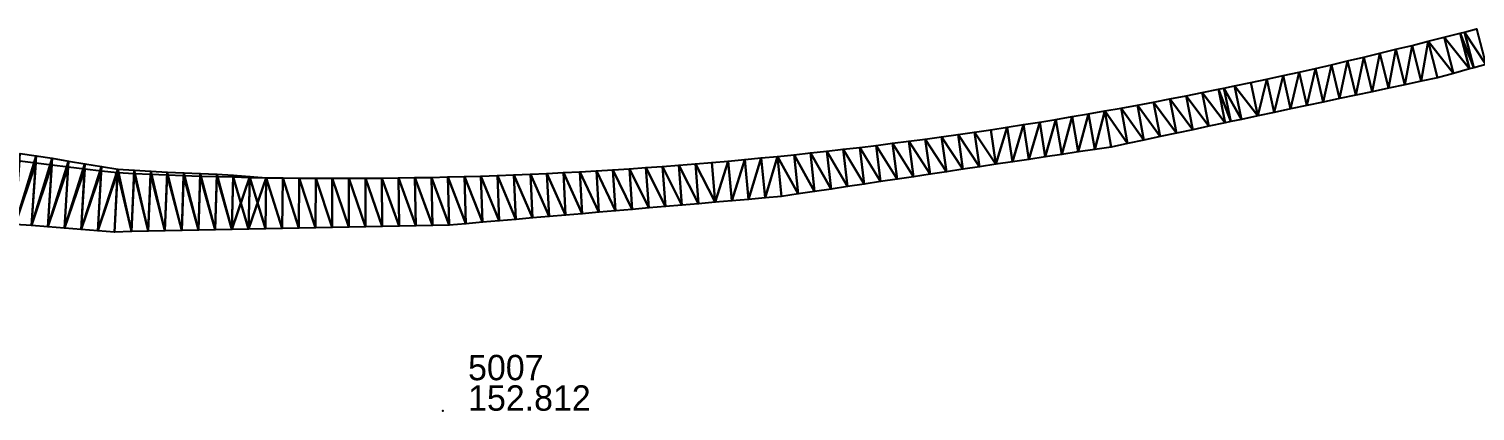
# Model space of a CAD drawing. Header units: metres. Extents: x 1882598 to 1885460, y 3171405 to 3171756.
# Drawn here: x 1884475.1 to 1884560.6, y 3171523.1 to 3171545.7 of the extents above; entities that cross this region are included whole.
import ezdxf

# ---------------------------------------------------------------- set-up
doc = ezdxf.new("R2010")
doc.units = ezdxf.units.M
doc.header["$MEASUREMENT"] = 0
doc.layers.add('pntelev', color=2, linetype='Continuous')
doc.layers.add('pntno', color=3, linetype='Continuous')
doc.layers.add('Triangles surfaces projet', color=7, linetype='Continuous', true_color=0x848484)

msp = doc.modelspace()

# ---------------------------------------------------------------- linework, layer by layer
msp.add_point((1884499.535, 3171523.136, 152.812))
at = {"layer": 'Triangles surfaces projet'}
for points in [[(1884557.791, 3171544.961, 150.17), (1884557.369, 3171542.601, 150.288), (1884556.84, 3171544.723, 150.198), (1884557.791, 3171544.961, 150.17)], [(1884557.791, 3171544.961, 150.52), (1884557.369, 3171542.601, 150.638), (1884556.84, 3171544.723, 150.548), (1884557.791, 3171544.961, 150.52)], [(1884557.369, 3171542.601, 150.288), (1884557.791, 3171544.961, 150.17), (1884558.335, 3171542.806, 150.261), (1884557.369, 3171542.601, 150.288)], [(1884558.335, 3171542.806, 150.611), (1884557.369, 3171542.601, 150.638), (1884557.791, 3171544.961, 150.52), (1884558.335, 3171542.806, 150.611)], [(1884559.288, 3171543.066, 150.232), (1884557.791, 3171544.961, 150.17), (1884558.742, 3171545.202, 150.142), (1884559.288, 3171543.066, 150.232)], [(1884558.742, 3171545.202, 150.492), (1884559.288, 3171543.066, 150.582), (1884557.791, 3171544.961, 150.52), (1884558.742, 3171545.202, 150.492)], [(1884558.335, 3171542.806, 150.261), (1884557.791, 3171544.961, 150.17), (1884559.288, 3171543.066, 150.232), (1884558.335, 3171542.806, 150.261)], [(1884559.288, 3171543.066, 150.582), (1884558.335, 3171542.806, 150.611), (1884557.791, 3171544.961, 150.52), (1884559.288, 3171543.066, 150.582)], [(1884560.24, 3171543.33, 150.203), (1884558.742, 3171545.202, 150.142), (1884559.692, 3171545.446, 150.114), (1884560.24, 3171543.33, 150.203)], [(1884559.692, 3171545.446, 150.464), (1884560.24, 3171543.33, 150.553), (1884558.742, 3171545.202, 150.492), (1884559.692, 3171545.446, 150.464)], [(1884559.288, 3171543.066, 150.232), (1884558.742, 3171545.202, 150.142), (1884560.24, 3171543.33, 150.203), (1884559.288, 3171543.066, 150.232)], [(1884560.24, 3171543.33, 150.553), (1884559.288, 3171543.066, 150.582), (1884558.742, 3171545.202, 150.492), (1884560.24, 3171543.33, 150.553)], [(1884559.939, 3171545.51, 150.107), (1884560.488, 3171543.399, 150.195), (1884559.692, 3171545.446, 150.114), (1884559.939, 3171545.51, 150.107)], [(1884559.939, 3171545.51, 150.457), (1884560.488, 3171543.399, 150.545), (1884559.692, 3171545.446, 150.464), (1884559.939, 3171545.51, 150.457)], [(1884560.488, 3171543.399, 150.195), (1884560.24, 3171543.33, 150.203), (1884559.692, 3171545.446, 150.114), (1884560.488, 3171543.399, 150.195)], [(1884560.488, 3171543.399, 150.545), (1884560.24, 3171543.33, 150.553), (1884559.692, 3171545.446, 150.464), (1884560.488, 3171543.399, 150.545)], [(1884561.192, 3171543.594, 150.173), (1884559.939, 3171545.51, 150.107), (1884560.641, 3171545.693, 150.086), (1884561.192, 3171543.594, 150.173)], [(1884560.641, 3171545.693, 150.436), (1884561.192, 3171543.594, 150.523), (1884559.939, 3171545.51, 150.457), (1884560.641, 3171545.693, 150.436)], [(1884561.192, 3171543.594, 150.173), (1884560.488, 3171543.399, 150.195), (1884559.939, 3171545.51, 150.107), (1884561.192, 3171543.594, 150.173)], [(1884561.192, 3171543.594, 150.523), (1884560.488, 3171543.399, 150.545), (1884559.939, 3171545.51, 150.457), (1884561.192, 3171543.594, 150.523)], [(1884554.937, 3171544.257, 150.255), (1884554.472, 3171541.986, 150.371), (1884553.985, 3171544.029, 150.283), (1884554.937, 3171544.257, 150.255)], [(1884554.937, 3171544.257, 150.605), (1884554.472, 3171541.986, 150.721), (1884553.985, 3171544.029, 150.633), (1884554.937, 3171544.257, 150.605)], [(1884555.437, 3171542.191, 150.343), (1884554.472, 3171541.986, 150.371), (1884554.937, 3171544.257, 150.255), (1884555.437, 3171542.191, 150.343)], [(1884555.437, 3171542.191, 150.693), (1884554.472, 3171541.986, 150.721), (1884554.937, 3171544.257, 150.605), (1884555.437, 3171542.191, 150.693)], [(1884555.437, 3171542.191, 150.343), (1884554.937, 3171544.257, 150.255), (1884555.889, 3171544.489, 150.227), (1884555.437, 3171542.191, 150.343)], [(1884555.889, 3171544.489, 150.577), (1884555.437, 3171542.191, 150.693), (1884554.937, 3171544.257, 150.605), (1884555.889, 3171544.489, 150.577)], [(1884556.403, 3171542.396, 150.316), (1884555.437, 3171542.191, 150.343), (1884555.889, 3171544.489, 150.227), (1884556.403, 3171542.396, 150.316)], [(1884556.403, 3171542.396, 150.666), (1884555.437, 3171542.191, 150.693), (1884555.889, 3171544.489, 150.577), (1884556.403, 3171542.396, 150.666)], [(1884555.889, 3171544.489, 150.227), (1884556.84, 3171544.723, 150.198), (1884556.403, 3171542.396, 150.316), (1884555.889, 3171544.489, 150.227)], [(1884556.84, 3171544.723, 150.548), (1884556.403, 3171542.396, 150.666), (1884555.889, 3171544.489, 150.577), (1884556.84, 3171544.723, 150.548)], [(1884556.403, 3171542.396, 150.316), (1884556.84, 3171544.723, 150.198), (1884557.369, 3171542.601, 150.288), (1884556.403, 3171542.396, 150.316)], [(1884557.369, 3171542.601, 150.638), (1884556.403, 3171542.396, 150.666), (1884556.84, 3171544.723, 150.548), (1884557.369, 3171542.601, 150.638)], [(1884550.171, 3171543.148, 150.395), (1884551.125, 3171543.363, 150.367), (1884550.614, 3171541.168, 150.482), (1884550.171, 3171543.148, 150.395)], [(1884551.125, 3171543.363, 150.717), (1884550.614, 3171541.168, 150.832), (1884550.171, 3171543.148, 150.745), (1884551.125, 3171543.363, 150.717)], [(1884550.614, 3171541.168, 150.482), (1884551.125, 3171543.363, 150.367), (1884551.578, 3171541.372, 150.454), (1884550.614, 3171541.168, 150.482)], [(1884550.614, 3171541.168, 150.832), (1884551.125, 3171543.363, 150.717), (1884551.578, 3171541.372, 150.804), (1884550.614, 3171541.168, 150.832)], [(1884551.578, 3171541.372, 150.454), (1884551.125, 3171543.363, 150.367), (1884552.079, 3171543.582, 150.339), (1884551.578, 3171541.372, 150.454)], [(1884552.079, 3171543.582, 150.689), (1884551.578, 3171541.372, 150.804), (1884551.125, 3171543.363, 150.717), (1884552.079, 3171543.582, 150.689)], [(1884551.578, 3171541.372, 150.454), (1884552.079, 3171543.582, 150.339), (1884552.542, 3171541.577, 150.426), (1884551.578, 3171541.372, 150.454)], [(1884551.578, 3171541.372, 150.804), (1884552.079, 3171543.582, 150.689), (1884552.542, 3171541.577, 150.776), (1884551.578, 3171541.372, 150.804)], [(1884552.079, 3171543.582, 150.339), (1884553.032, 3171543.803, 150.311), (1884552.542, 3171541.577, 150.426), (1884552.079, 3171543.582, 150.339)], [(1884553.032, 3171543.803, 150.661), (1884552.542, 3171541.577, 150.776), (1884552.079, 3171543.582, 150.689), (1884553.032, 3171543.803, 150.661)], [(1884552.542, 3171541.577, 150.426), (1884553.032, 3171543.803, 150.311), (1884553.507, 3171541.782, 150.398), (1884552.542, 3171541.577, 150.426)], [(1884553.507, 3171541.782, 150.748), (1884552.542, 3171541.577, 150.776), (1884553.032, 3171543.803, 150.661), (1884553.507, 3171541.782, 150.748)], [(1884553.032, 3171543.803, 150.311), (1884553.985, 3171544.029, 150.283), (1884553.507, 3171541.782, 150.398), (1884553.032, 3171543.803, 150.311)], [(1884553.985, 3171544.029, 150.633), (1884553.507, 3171541.782, 150.748), (1884553.032, 3171543.803, 150.661), (1884553.985, 3171544.029, 150.633)], [(1884554.472, 3171541.986, 150.371), (1884553.507, 3171541.782, 150.398), (1884553.985, 3171544.029, 150.283), (1884554.472, 3171541.986, 150.371)], [(1884554.472, 3171541.986, 150.721), (1884553.507, 3171541.782, 150.748), (1884553.985, 3171544.029, 150.633), (1884554.472, 3171541.986, 150.721)], [(1884547.724, 3171540.554, 150.567), (1884546.349, 3171542.323, 150.508), (1884547.305, 3171542.524, 150.48), (1884547.724, 3171540.554, 150.567)], [(1884547.305, 3171542.524, 150.83), (1884547.724, 3171540.554, 150.917), (1884546.349, 3171542.323, 150.858), (1884547.305, 3171542.524, 150.83)], [(1884547.724, 3171540.554, 150.567), (1884547.305, 3171542.524, 150.48), (1884548.261, 3171542.729, 150.452), (1884547.724, 3171540.554, 150.567)], [(1884548.261, 3171542.729, 150.802), (1884547.724, 3171540.554, 150.917), (1884547.305, 3171542.524, 150.83), (1884548.261, 3171542.729, 150.802)], [(1884547.724, 3171540.554, 150.567), (1884548.261, 3171542.729, 150.452), (1884548.687, 3171540.759, 150.538), (1884547.724, 3171540.554, 150.567)], [(1884547.724, 3171540.554, 150.917), (1884548.261, 3171542.729, 150.802), (1884548.687, 3171540.759, 150.888), (1884547.724, 3171540.554, 150.917)], [(1884548.261, 3171542.729, 150.452), (1884549.216, 3171542.937, 150.424), (1884548.687, 3171540.759, 150.538), (1884548.261, 3171542.729, 150.452)], [(1884549.216, 3171542.937, 150.774), (1884548.687, 3171540.759, 150.888), (1884548.261, 3171542.729, 150.802), (1884549.216, 3171542.937, 150.774)], [(1884548.687, 3171540.759, 150.538), (1884549.216, 3171542.937, 150.424), (1884549.651, 3171540.963, 150.51), (1884548.687, 3171540.759, 150.538)], [(1884548.687, 3171540.759, 150.888), (1884549.216, 3171542.937, 150.774), (1884549.651, 3171540.963, 150.86), (1884548.687, 3171540.759, 150.888)], [(1884549.651, 3171540.963, 150.51), (1884549.216, 3171542.937, 150.424), (1884550.171, 3171543.148, 150.395), (1884549.651, 3171540.963, 150.51)], [(1884550.171, 3171543.148, 150.745), (1884549.651, 3171540.963, 150.86), (1884549.216, 3171542.937, 150.774), (1884550.171, 3171543.148, 150.745)], [(1884550.171, 3171543.148, 150.395), (1884550.614, 3171541.168, 150.482), (1884549.651, 3171540.963, 150.51), (1884550.171, 3171543.148, 150.395)], [(1884549.651, 3171540.963, 150.86), (1884550.171, 3171543.148, 150.745), (1884550.614, 3171541.168, 150.832), (1884549.651, 3171540.963, 150.86)], [(1884542.519, 3171541.556, 150.618), (1884542.909, 3171539.533, 150.71), (1884541.559, 3171541.373, 150.645), (1884542.519, 3171541.556, 150.618)], [(1884542.519, 3171541.556, 150.968), (1884542.909, 3171539.533, 151.06), (1884541.559, 3171541.373, 150.995), (1884542.519, 3171541.556, 150.968)], [(1884543.872, 3171539.737, 150.681), (1884542.519, 3171541.556, 150.618), (1884543.477, 3171541.742, 150.591), (1884543.872, 3171539.737, 150.681)], [(1884543.477, 3171541.742, 150.941), (1884543.872, 3171539.737, 151.031), (1884542.519, 3171541.556, 150.968), (1884543.477, 3171541.742, 150.941)], [(1884543.872, 3171539.737, 150.681), (1884542.909, 3171539.533, 150.71), (1884542.519, 3171541.556, 150.618), (1884543.872, 3171539.737, 150.681)], [(1884543.872, 3171539.737, 151.031), (1884542.909, 3171539.533, 151.06), (1884542.519, 3171541.556, 150.968), (1884543.872, 3171539.737, 151.031)], [(1884544.835, 3171539.941, 150.653), (1884543.477, 3171541.742, 150.591), (1884544.435, 3171541.932, 150.564), (1884544.835, 3171539.941, 150.653)], [(1884544.435, 3171541.932, 150.914), (1884544.835, 3171539.941, 151.003), (1884543.477, 3171541.742, 150.941), (1884544.435, 3171541.932, 150.914)], [(1884543.477, 3171541.742, 150.591), (1884544.835, 3171539.941, 150.653), (1884543.872, 3171539.737, 150.681), (1884543.477, 3171541.742, 150.591)], [(1884543.872, 3171539.737, 151.031), (1884543.477, 3171541.742, 150.941), (1884544.835, 3171539.941, 151.003), (1884543.872, 3171539.737, 151.031)], [(1884545.393, 3171542.126, 150.536), (1884545.798, 3171540.146, 150.624), (1884544.435, 3171541.932, 150.564), (1884545.393, 3171542.126, 150.536)], [(1884545.393, 3171542.126, 150.886), (1884545.798, 3171540.146, 150.974), (1884544.435, 3171541.932, 150.914), (1884545.393, 3171542.126, 150.886)], [(1884545.798, 3171540.146, 150.624), (1884544.835, 3171539.941, 150.653), (1884544.435, 3171541.932, 150.564), (1884545.798, 3171540.146, 150.624)], [(1884544.835, 3171539.941, 151.003), (1884544.435, 3171541.932, 150.914), (1884545.798, 3171540.146, 150.974), (1884544.835, 3171539.941, 151.003)], [(1884546.129, 3171540.216, 150.614), (1884545.393, 3171542.126, 150.536), (1884545.722, 3171542.193, 150.527), (1884546.129, 3171540.216, 150.614)], [(1884545.722, 3171542.193, 150.877), (1884546.129, 3171540.216, 150.964), (1884545.393, 3171542.126, 150.886), (1884545.722, 3171542.193, 150.877)], [(1884546.129, 3171540.216, 150.614), (1884545.798, 3171540.146, 150.624), (1884545.393, 3171542.126, 150.536), (1884546.129, 3171540.216, 150.614)], [(1884545.798, 3171540.146, 150.974), (1884545.393, 3171542.126, 150.886), (1884546.129, 3171540.216, 150.964), (1884545.798, 3171540.146, 150.974)], [(1884546.349, 3171542.323, 150.508), (1884546.761, 3171540.35, 150.596), (1884545.722, 3171542.193, 150.527), (1884546.349, 3171542.323, 150.508)], [(1884546.349, 3171542.323, 150.858), (1884546.761, 3171540.35, 150.946), (1884545.722, 3171542.193, 150.877), (1884546.349, 3171542.323, 150.858)], [(1884545.722, 3171542.193, 150.527), (1884546.761, 3171540.35, 150.596), (1884546.129, 3171540.216, 150.614), (1884545.722, 3171542.193, 150.527)], [(1884546.129, 3171540.216, 150.964), (1884545.722, 3171542.193, 150.877), (1884546.761, 3171540.35, 150.946), (1884546.129, 3171540.216, 150.964)], [(1884547.724, 3171540.554, 150.567), (1884546.761, 3171540.35, 150.596), (1884546.349, 3171542.323, 150.508), (1884547.724, 3171540.554, 150.567)], [(1884546.761, 3171540.35, 150.946), (1884546.349, 3171542.323, 150.858), (1884547.724, 3171540.554, 150.917), (1884546.761, 3171540.35, 150.946)], [(1884537.107, 3171538.423, 150.87), (1884536.753, 3171540.512, 150.775), (1884537.715, 3171540.677, 150.749), (1884537.107, 3171538.423, 150.87)], [(1884537.715, 3171540.677, 151.099), (1884537.107, 3171538.423, 151.22), (1884536.753, 3171540.512, 151.125), (1884537.715, 3171540.677, 151.099)], [(1884537.107, 3171538.423, 150.87), (1884537.715, 3171540.677, 150.749), (1884538.081, 3171538.569, 150.845), (1884537.107, 3171538.423, 150.87)], [(1884538.081, 3171538.569, 151.195), (1884537.107, 3171538.423, 151.22), (1884537.715, 3171540.677, 151.099), (1884538.081, 3171538.569, 151.195)], [(1884537.715, 3171540.677, 150.749), (1884538.677, 3171540.846, 150.723), (1884538.081, 3171538.569, 150.845), (1884537.715, 3171540.677, 150.749)], [(1884538.677, 3171540.846, 151.073), (1884538.081, 3171538.569, 151.195), (1884537.715, 3171540.677, 151.099), (1884538.677, 3171540.846, 151.073)], [(1884539.055, 3171538.715, 150.82), (1884538.081, 3171538.569, 150.845), (1884538.677, 3171540.846, 150.723), (1884539.055, 3171538.715, 150.82)], [(1884539.055, 3171538.715, 151.17), (1884538.081, 3171538.569, 151.195), (1884538.677, 3171540.846, 151.073), (1884539.055, 3171538.715, 151.17)], [(1884539.639, 3171541.018, 150.697), (1884540.019, 3171538.92, 150.793), (1884538.677, 3171540.846, 150.723), (1884539.639, 3171541.018, 150.697)], [(1884539.639, 3171541.018, 151.047), (1884540.019, 3171538.92, 151.143), (1884538.677, 3171540.846, 151.073), (1884539.639, 3171541.018, 151.047)], [(1884538.677, 3171540.846, 150.723), (1884540.019, 3171538.92, 150.793), (1884539.055, 3171538.715, 150.82), (1884538.677, 3171540.846, 150.723)], [(1884540.019, 3171538.92, 151.143), (1884539.055, 3171538.715, 151.17), (1884538.677, 3171540.846, 151.073), (1884540.019, 3171538.92, 151.143)], [(1884539.639, 3171541.018, 150.697), (1884540.599, 3171541.194, 150.671), (1884540.983, 3171539.124, 150.765), (1884539.639, 3171541.018, 150.697)], [(1884540.599, 3171541.194, 151.021), (1884540.983, 3171539.124, 151.115), (1884539.639, 3171541.018, 151.047), (1884540.599, 3171541.194, 151.021)], [(1884540.019, 3171538.92, 150.793), (1884539.639, 3171541.018, 150.697), (1884540.983, 3171539.124, 150.765), (1884540.019, 3171538.92, 150.793)], [(1884540.983, 3171539.124, 151.115), (1884540.019, 3171538.92, 151.143), (1884539.639, 3171541.018, 151.047), (1884540.983, 3171539.124, 151.115)], [(1884541.946, 3171539.328, 150.737), (1884540.599, 3171541.194, 150.671), (1884541.559, 3171541.373, 150.645), (1884541.946, 3171539.328, 150.737)], [(1884541.559, 3171541.373, 150.995), (1884541.946, 3171539.328, 151.087), (1884540.599, 3171541.194, 151.021), (1884541.559, 3171541.373, 150.995)], [(1884540.983, 3171539.124, 150.765), (1884540.599, 3171541.194, 150.671), (1884541.946, 3171539.328, 150.737), (1884540.983, 3171539.124, 150.765)], [(1884541.946, 3171539.328, 151.087), (1884540.983, 3171539.124, 151.115), (1884540.599, 3171541.194, 151.021), (1884541.946, 3171539.328, 151.087)], [(1884542.909, 3171539.533, 150.71), (1884541.946, 3171539.328, 150.737), (1884541.559, 3171541.373, 150.645), (1884542.909, 3171539.533, 150.71)], [(1884542.909, 3171539.533, 151.06), (1884541.946, 3171539.328, 151.087), (1884541.559, 3171541.373, 150.995), (1884542.909, 3171539.533, 151.06)], [(1884532.239, 3171537.694, 150.991), (1884531.931, 3171539.741, 150.898), (1884532.897, 3171539.888, 150.874), (1884532.239, 3171537.694, 150.991)], [(1884532.897, 3171539.888, 151.224), (1884532.239, 3171537.694, 151.341), (1884531.931, 3171539.741, 151.248), (1884532.897, 3171539.888, 151.224)], [(1884532.897, 3171539.888, 150.874), (1884533.212, 3171537.839, 150.967), (1884532.239, 3171537.694, 150.991), (1884532.897, 3171539.888, 150.874)], [(1884532.239, 3171537.694, 151.341), (1884532.897, 3171539.888, 151.224), (1884533.212, 3171537.839, 151.317), (1884532.239, 3171537.694, 151.341)], [(1884533.861, 3171540.039, 150.85), (1884533.212, 3171537.839, 150.967), (1884532.897, 3171539.888, 150.874), (1884533.861, 3171540.039, 150.85)], [(1884533.861, 3171540.039, 151.2), (1884533.212, 3171537.839, 151.317), (1884532.897, 3171539.888, 151.224), (1884533.861, 3171540.039, 151.2)], [(1884533.861, 3171540.039, 150.85), (1884534.186, 3171537.985, 150.943), (1884533.212, 3171537.839, 150.967), (1884533.861, 3171540.039, 150.85)], [(1884533.212, 3171537.839, 151.317), (1884533.861, 3171540.039, 151.2), (1884534.186, 3171537.985, 151.293), (1884533.212, 3171537.839, 151.317)], [(1884534.186, 3171537.985, 150.943), (1884533.861, 3171540.039, 150.85), (1884534.826, 3171540.193, 150.825), (1884534.186, 3171537.985, 150.943)], [(1884534.826, 3171540.193, 151.175), (1884534.186, 3171537.985, 151.293), (1884533.861, 3171540.039, 151.2), (1884534.826, 3171540.193, 151.175)], [(1884534.826, 3171540.193, 150.825), (1884535.159, 3171538.131, 150.919), (1884534.186, 3171537.985, 150.943), (1884534.826, 3171540.193, 150.825)], [(1884534.186, 3171537.985, 151.293), (1884534.826, 3171540.193, 151.175), (1884535.159, 3171538.131, 151.269), (1884534.186, 3171537.985, 151.293)], [(1884534.826, 3171540.193, 150.825), (1884535.79, 3171540.351, 150.8), (1884535.159, 3171538.131, 150.919), (1884534.826, 3171540.193, 150.825)], [(1884535.79, 3171540.351, 151.15), (1884535.159, 3171538.131, 151.269), (1884534.826, 3171540.193, 151.175), (1884535.79, 3171540.351, 151.15)], [(1884536.133, 3171538.277, 150.895), (1884535.159, 3171538.131, 150.919), (1884535.79, 3171540.351, 150.8), (1884536.133, 3171538.277, 150.895)], [(1884536.133, 3171538.277, 151.245), (1884535.159, 3171538.131, 151.269), (1884535.79, 3171540.351, 151.15), (1884536.133, 3171538.277, 151.245)], [(1884536.753, 3171540.512, 150.775), (1884536.133, 3171538.277, 150.895), (1884535.79, 3171540.351, 150.8), (1884536.753, 3171540.512, 150.775)], [(1884536.753, 3171540.512, 151.125), (1884536.133, 3171538.277, 151.245), (1884535.79, 3171540.351, 151.15), (1884536.753, 3171540.512, 151.125)], [(1884536.753, 3171540.512, 150.775), (1884537.107, 3171538.423, 150.87), (1884536.133, 3171538.277, 150.895), (1884536.753, 3171540.512, 150.775)], [(1884537.107, 3171538.423, 151.22), (1884536.133, 3171538.277, 151.245), (1884536.753, 3171540.512, 151.125), (1884537.107, 3171538.423, 151.22)], [(1884527.37, 3171536.964, 151.107), (1884526.127, 3171538.936, 151.033), (1884527.096, 3171539.061, 151.011), (1884527.37, 3171536.964, 151.107)], [(1884527.096, 3171539.061, 151.361), (1884527.37, 3171536.964, 151.457), (1884526.127, 3171538.936, 151.383), (1884527.096, 3171539.061, 151.361)], [(1884528.344, 3171537.11, 151.084), (1884527.096, 3171539.061, 151.011), (1884528.064, 3171539.19, 150.99), (1884528.344, 3171537.11, 151.084)], [(1884528.064, 3171539.19, 151.34), (1884528.344, 3171537.11, 151.434), (1884527.096, 3171539.061, 151.361), (1884528.064, 3171539.19, 151.34)], [(1884527.37, 3171536.964, 151.107), (1884527.096, 3171539.061, 151.011), (1884528.344, 3171537.11, 151.084), (1884527.37, 3171536.964, 151.107)], [(1884527.37, 3171536.964, 151.457), (1884527.096, 3171539.061, 151.361), (1884528.344, 3171537.11, 151.434), (1884527.37, 3171536.964, 151.457)], [(1884529.031, 3171539.322, 150.967), (1884529.318, 3171537.256, 151.061), (1884528.064, 3171539.19, 150.99), (1884529.031, 3171539.322, 150.967)], [(1884529.031, 3171539.322, 151.317), (1884529.318, 3171537.256, 151.411), (1884528.064, 3171539.19, 151.34), (1884529.031, 3171539.322, 151.317)], [(1884528.344, 3171537.11, 151.084), (1884528.064, 3171539.19, 150.99), (1884529.318, 3171537.256, 151.061), (1884528.344, 3171537.11, 151.084)], [(1884528.344, 3171537.11, 151.434), (1884528.064, 3171539.19, 151.34), (1884529.318, 3171537.256, 151.411), (1884528.344, 3171537.11, 151.434)], [(1884530.292, 3171537.402, 151.038), (1884529.031, 3171539.322, 150.967), (1884529.998, 3171539.458, 150.945), (1884530.292, 3171537.402, 151.038)], [(1884529.998, 3171539.458, 151.295), (1884530.292, 3171537.402, 151.388), (1884529.031, 3171539.322, 151.317), (1884529.998, 3171539.458, 151.295)], [(1884529.031, 3171539.322, 150.967), (1884530.292, 3171537.402, 151.038), (1884529.318, 3171537.256, 151.061), (1884529.031, 3171539.322, 150.967)], [(1884529.318, 3171537.256, 151.411), (1884529.031, 3171539.322, 151.317), (1884530.292, 3171537.402, 151.388), (1884529.318, 3171537.256, 151.411)], [(1884531.265, 3171537.548, 151.015), (1884529.998, 3171539.458, 150.945), (1884530.965, 3171539.598, 150.922), (1884531.265, 3171537.548, 151.015)], [(1884530.965, 3171539.598, 151.272), (1884531.265, 3171537.548, 151.365), (1884529.998, 3171539.458, 151.295), (1884530.965, 3171539.598, 151.272)], [(1884529.998, 3171539.458, 150.945), (1884531.265, 3171537.548, 151.015), (1884530.292, 3171537.402, 151.038), (1884529.998, 3171539.458, 150.945)], [(1884530.292, 3171537.402, 151.388), (1884529.998, 3171539.458, 151.295), (1884531.265, 3171537.548, 151.365), (1884530.292, 3171537.402, 151.388)], [(1884531.931, 3171539.741, 150.898), (1884532.239, 3171537.694, 150.991), (1884530.965, 3171539.598, 150.922), (1884531.931, 3171539.741, 150.898)], [(1884531.931, 3171539.741, 151.248), (1884532.239, 3171537.694, 151.341), (1884530.965, 3171539.598, 151.272), (1884531.931, 3171539.741, 151.248)], [(1884532.239, 3171537.694, 150.991), (1884531.265, 3171537.548, 151.015), (1884530.965, 3171539.598, 150.922), (1884532.239, 3171537.694, 150.991)], [(1884531.265, 3171537.548, 151.365), (1884530.965, 3171539.598, 151.272), (1884532.239, 3171537.694, 151.341), (1884531.265, 3171537.548, 151.365)], [(1884475.51, 3171538.202, 151.573), (1884474.264, 3171534.148, 151.755), (1884474.565, 3171538.332, 151.571), (1884475.51, 3171538.202, 151.573)], [(1884475.227, 3171534.072, 151.755), (1884474.264, 3171534.148, 151.755), (1884475.51, 3171538.202, 151.573), (1884475.227, 3171534.072, 151.755)], [(1884475.227, 3171534.072, 151.755), (1884475.51, 3171538.202, 151.573), (1884476.454, 3171538.049, 151.575), (1884475.227, 3171534.072, 151.755)], [(1884518.591, 3171535.708, 151.297), (1884518.363, 3171538.068, 151.19), (1884519.335, 3171538.163, 151.172), (1884518.591, 3171535.708, 151.297)], [(1884519.335, 3171538.163, 151.522), (1884518.591, 3171535.708, 151.647), (1884518.363, 3171538.068, 151.54), (1884519.335, 3171538.163, 151.522)], [(1884519.572, 3171535.796, 151.279), (1884518.591, 3171535.708, 151.297), (1884519.335, 3171538.163, 151.172), (1884519.572, 3171535.796, 151.279)], [(1884519.572, 3171535.796, 151.629), (1884518.591, 3171535.708, 151.647), (1884519.335, 3171538.163, 151.522), (1884519.572, 3171535.796, 151.629)], [(1884520.548, 3171535.942, 151.258), (1884519.335, 3171538.163, 151.172), (1884520.306, 3171538.263, 151.153), (1884520.548, 3171535.942, 151.258)], [(1884520.306, 3171538.263, 151.503), (1884520.548, 3171535.942, 151.608), (1884519.335, 3171538.163, 151.522), (1884520.306, 3171538.263, 151.503)], [(1884520.548, 3171535.942, 151.258), (1884519.572, 3171535.796, 151.279), (1884519.335, 3171538.163, 151.172), (1884520.548, 3171535.942, 151.258)], [(1884520.548, 3171535.942, 151.608), (1884519.572, 3171535.796, 151.629), (1884519.335, 3171538.163, 151.522), (1884520.548, 3171535.942, 151.608)], [(1884520.306, 3171538.263, 151.153), (1884521.277, 3171538.366, 151.134), (1884521.524, 3171536.088, 151.237), (1884520.306, 3171538.263, 151.153)], [(1884521.277, 3171538.366, 151.484), (1884521.524, 3171536.088, 151.587), (1884520.306, 3171538.263, 151.503), (1884521.277, 3171538.366, 151.484)], [(1884520.306, 3171538.263, 151.153), (1884521.524, 3171536.088, 151.237), (1884520.548, 3171535.942, 151.258), (1884520.306, 3171538.263, 151.153)], [(1884521.524, 3171536.088, 151.587), (1884520.548, 3171535.942, 151.608), (1884520.306, 3171538.263, 151.503), (1884521.524, 3171536.088, 151.587)], [(1884522.499, 3171536.234, 151.216), (1884521.277, 3171538.366, 151.134), (1884522.248, 3171538.473, 151.115), (1884522.499, 3171536.234, 151.216)], [(1884522.248, 3171538.473, 151.465), (1884522.499, 3171536.234, 151.566), (1884521.277, 3171538.366, 151.484), (1884522.248, 3171538.473, 151.465)], [(1884522.499, 3171536.234, 151.216), (1884521.524, 3171536.088, 151.237), (1884521.277, 3171538.366, 151.134), (1884522.499, 3171536.234, 151.216)], [(1884522.499, 3171536.234, 151.566), (1884521.524, 3171536.088, 151.587), (1884521.277, 3171538.366, 151.484), (1884522.499, 3171536.234, 151.566)], [(1884523.473, 3171536.38, 151.195), (1884522.248, 3171538.473, 151.115), (1884523.219, 3171538.583, 151.095), (1884523.473, 3171536.38, 151.195)], [(1884523.219, 3171538.583, 151.445), (1884523.473, 3171536.38, 151.545), (1884522.248, 3171538.473, 151.465), (1884523.219, 3171538.583, 151.445)], [(1884522.248, 3171538.473, 151.115), (1884523.473, 3171536.38, 151.195), (1884522.499, 3171536.234, 151.216), (1884522.248, 3171538.473, 151.115)], [(1884523.473, 3171536.38, 151.545), (1884522.499, 3171536.234, 151.566), (1884522.248, 3171538.473, 151.465), (1884523.473, 3171536.38, 151.545)], [(1884524.188, 3171538.697, 151.075), (1884524.448, 3171536.526, 151.173), (1884523.219, 3171538.583, 151.095), (1884524.188, 3171538.697, 151.075)], [(1884524.188, 3171538.697, 151.425), (1884524.448, 3171536.526, 151.523), (1884523.219, 3171538.583, 151.445), (1884524.188, 3171538.697, 151.425)], [(1884523.219, 3171538.583, 151.095), (1884524.448, 3171536.526, 151.173), (1884523.473, 3171536.38, 151.195), (1884523.219, 3171538.583, 151.095)], [(1884523.473, 3171536.38, 151.545), (1884523.219, 3171538.583, 151.445), (1884524.448, 3171536.526, 151.523), (1884523.473, 3171536.38, 151.545)], [(1884525.422, 3171536.672, 151.151), (1884524.188, 3171538.697, 151.075), (1884525.158, 3171538.815, 151.054), (1884525.422, 3171536.672, 151.151)], [(1884525.158, 3171538.815, 151.404), (1884525.422, 3171536.672, 151.501), (1884524.188, 3171538.697, 151.425), (1884525.158, 3171538.815, 151.404)], [(1884524.448, 3171536.526, 151.173), (1884524.188, 3171538.697, 151.075), (1884525.422, 3171536.672, 151.151), (1884524.448, 3171536.526, 151.173)], [(1884524.448, 3171536.526, 151.523), (1884524.188, 3171538.697, 151.425), (1884525.422, 3171536.672, 151.501), (1884524.448, 3171536.526, 151.523)], [(1884526.396, 3171536.818, 151.129), (1884525.158, 3171538.815, 151.054), (1884526.127, 3171538.936, 151.033), (1884526.396, 3171536.818, 151.129)], [(1884526.127, 3171538.936, 151.383), (1884526.396, 3171536.818, 151.479), (1884525.158, 3171538.815, 151.404), (1884526.127, 3171538.936, 151.383)], [(1884525.158, 3171538.815, 151.054), (1884526.396, 3171536.818, 151.129), (1884525.422, 3171536.672, 151.151), (1884525.158, 3171538.815, 151.054)], [(1884525.422, 3171536.672, 151.501), (1884525.158, 3171538.815, 151.404), (1884526.396, 3171536.818, 151.479), (1884525.422, 3171536.672, 151.501)], [(1884526.127, 3171538.936, 151.033), (1884527.37, 3171536.964, 151.107), (1884526.396, 3171536.818, 151.129), (1884526.127, 3171538.936, 151.033)], [(1884526.396, 3171536.818, 151.479), (1884526.127, 3171538.936, 151.383), (1884527.37, 3171536.964, 151.457), (1884526.396, 3171536.818, 151.479)], [(1884475.48, 3171537.773, 151.942), (1884474.264, 3171534.148, 152.105), (1884474.533, 3171537.895, 151.941), (1884475.48, 3171537.773, 151.942)], [(1884475.227, 3171534.072, 152.105), (1884474.264, 3171534.148, 152.105), (1884475.48, 3171537.773, 151.942), (1884475.227, 3171534.072, 152.105)], [(1884476.454, 3171538.049, 151.575), (1884476.19, 3171533.996, 151.754), (1884475.227, 3171534.072, 151.755), (1884476.454, 3171538.049, 151.575)], [(1884476.428, 3171537.655, 151.942), (1884475.227, 3171534.072, 152.105), (1884475.48, 3171537.773, 151.942), (1884476.428, 3171537.655, 151.942)], [(1884476.19, 3171533.996, 152.104), (1884475.227, 3171534.072, 152.105), (1884476.428, 3171537.655, 151.942), (1884476.19, 3171533.996, 152.104)], [(1884476.19, 3171533.996, 151.754), (1884476.454, 3171538.049, 151.575), (1884477.421, 3171537.882, 151.577), (1884476.19, 3171533.996, 151.754)], [(1884477.177, 3171533.917, 151.753), (1884476.19, 3171533.996, 151.754), (1884477.421, 3171537.882, 151.577), (1884477.177, 3171533.917, 151.753)], [(1884477.4, 3171537.537, 151.942), (1884476.19, 3171533.996, 152.104), (1884476.428, 3171537.655, 151.942), (1884477.4, 3171537.537, 151.942)], [(1884477.177, 3171533.917, 152.103), (1884476.19, 3171533.996, 152.104), (1884477.4, 3171537.537, 151.942), (1884477.177, 3171533.917, 152.103)], [(1884477.177, 3171533.917, 151.753), (1884477.421, 3171537.882, 151.577), (1884478.39, 3171537.72, 151.579), (1884477.177, 3171533.917, 151.753)], [(1884478.39, 3171537.72, 151.579), (1884478.164, 3171533.839, 151.752), (1884477.177, 3171533.917, 151.753), (1884478.39, 3171537.72, 151.579)], [(1884478.372, 3171537.422, 151.942), (1884477.177, 3171533.917, 152.103), (1884477.4, 3171537.537, 151.942), (1884478.372, 3171537.422, 151.942)], [(1884478.164, 3171533.839, 152.102), (1884477.177, 3171533.917, 152.103), (1884478.372, 3171537.422, 151.942), (1884478.164, 3171533.839, 152.102)], [(1884478.39, 3171537.72, 151.579), (1884479.359, 3171537.563, 151.58), (1884478.164, 3171533.839, 151.752), (1884478.39, 3171537.72, 151.579)], [(1884478.164, 3171533.839, 151.752), (1884479.359, 3171537.563, 151.58), (1884479.152, 3171533.761, 151.751), (1884478.164, 3171533.839, 151.752)], [(1884479.345, 3171537.311, 151.941), (1884478.164, 3171533.839, 152.102), (1884478.372, 3171537.422, 151.942), (1884479.345, 3171537.311, 151.941)], [(1884479.152, 3171533.761, 152.101), (1884478.164, 3171533.839, 152.102), (1884479.345, 3171537.311, 151.941), (1884479.152, 3171533.761, 152.101)], [(1884479.152, 3171533.761, 151.751), (1884479.359, 3171537.563, 151.58), (1884480.329, 3171537.409, 151.581), (1884479.152, 3171533.761, 151.751)], [(1884480.329, 3171537.409, 151.581), (1884480.14, 3171533.694, 151.749), (1884479.152, 3171533.761, 151.751), (1884480.329, 3171537.409, 151.581)], [(1884480.318, 3171537.203, 151.94), (1884479.152, 3171533.761, 152.101), (1884479.345, 3171537.311, 151.941), (1884480.318, 3171537.203, 151.94)], [(1884481.132, 3171533.715, 151.743), (1884480.14, 3171533.694, 151.749), (1884480.329, 3171537.409, 151.581), (1884481.132, 3171533.715, 151.743)], [(1884481.303, 3171537.345, 151.579), (1884481.132, 3171533.715, 151.743), (1884480.329, 3171537.409, 151.581), (1884481.303, 3171537.345, 151.579)], [(1884482.124, 3171533.735, 151.737), (1884481.132, 3171533.715, 151.743), (1884481.303, 3171537.345, 151.579), (1884482.124, 3171533.735, 151.737)], [(1884481.303, 3171537.345, 151.579), (1884482.278, 3171537.29, 151.577), (1884482.124, 3171533.735, 151.737), (1884481.303, 3171537.345, 151.579)], [(1884483.115, 3171533.755, 151.731), (1884482.124, 3171533.735, 151.737), (1884482.278, 3171537.29, 151.577), (1884483.115, 3171533.755, 151.731)], [(1884483.115, 3171533.755, 151.731), (1884482.278, 3171537.29, 151.577), (1884483.252, 3171537.235, 151.574), (1884483.115, 3171533.755, 151.731)], [(1884507.651, 3171537.257, 151.365), (1884507.787, 3171534.778, 151.476), (1884506.676, 3171537.205, 151.378), (1884507.651, 3171537.257, 151.365)], [(1884507.651, 3171537.257, 151.715), (1884507.787, 3171534.778, 151.826), (1884506.676, 3171537.205, 151.728), (1884507.651, 3171537.257, 151.715)], [(1884508.626, 3171537.312, 151.351), (1884508.77, 3171534.862, 151.461), (1884507.651, 3171537.257, 151.365), (1884508.626, 3171537.312, 151.351)], [(1884508.626, 3171537.312, 151.701), (1884508.77, 3171534.862, 151.811), (1884507.651, 3171537.257, 151.715), (1884508.626, 3171537.312, 151.701)], [(1884507.787, 3171534.778, 151.476), (1884507.651, 3171537.257, 151.365), (1884508.77, 3171534.862, 151.461), (1884507.787, 3171534.778, 151.476)], [(1884507.787, 3171534.778, 151.826), (1884507.651, 3171537.257, 151.715), (1884508.77, 3171534.862, 151.811), (1884507.787, 3171534.778, 151.826)], [(1884508.626, 3171537.312, 151.351), (1884509.601, 3171537.371, 151.337), (1884509.753, 3171534.947, 151.446), (1884508.626, 3171537.312, 151.351)], [(1884509.601, 3171537.371, 151.687), (1884509.753, 3171534.947, 151.796), (1884508.626, 3171537.312, 151.701), (1884509.601, 3171537.371, 151.687)], [(1884508.626, 3171537.312, 151.351), (1884509.753, 3171534.947, 151.446), (1884508.77, 3171534.862, 151.461), (1884508.626, 3171537.312, 151.351)], [(1884508.77, 3171534.862, 151.811), (1884508.626, 3171537.312, 151.701), (1884509.753, 3171534.947, 151.796), (1884508.77, 3171534.862, 151.811)], [(1884510.576, 3171537.434, 151.322), (1884510.735, 3171535.031, 151.43), (1884509.601, 3171537.371, 151.337), (1884510.576, 3171537.434, 151.322)], [(1884510.576, 3171537.434, 151.672), (1884510.735, 3171535.031, 151.78), (1884509.601, 3171537.371, 151.687), (1884510.576, 3171537.434, 151.672)], [(1884510.735, 3171535.031, 151.43), (1884509.753, 3171534.947, 151.446), (1884509.601, 3171537.371, 151.337), (1884510.735, 3171535.031, 151.43)], [(1884509.753, 3171534.947, 151.796), (1884509.601, 3171537.371, 151.687), (1884510.735, 3171535.031, 151.78), (1884509.753, 3171534.947, 151.796)], [(1884510.576, 3171537.434, 151.322), (1884511.55, 3171537.5, 151.307), (1884511.717, 3171535.116, 151.414), (1884510.576, 3171537.434, 151.322)], [(1884511.55, 3171537.5, 151.657), (1884511.717, 3171535.116, 151.764), (1884510.576, 3171537.434, 151.672), (1884511.55, 3171537.5, 151.657)], [(1884510.576, 3171537.434, 151.322), (1884511.717, 3171535.116, 151.414), (1884510.735, 3171535.031, 151.43), (1884510.576, 3171537.434, 151.322)], [(1884510.735, 3171535.031, 151.78), (1884510.576, 3171537.434, 151.672), (1884511.717, 3171535.116, 151.764), (1884510.735, 3171535.031, 151.78)], [(1884512.524, 3171537.57, 151.291), (1884512.699, 3171535.2, 151.398), (1884511.55, 3171537.5, 151.307), (1884512.524, 3171537.57, 151.291)], [(1884512.524, 3171537.57, 151.641), (1884512.699, 3171535.2, 151.748), (1884511.55, 3171537.5, 151.657), (1884512.524, 3171537.57, 151.641)], [(1884511.55, 3171537.5, 151.307), (1884512.699, 3171535.2, 151.398), (1884511.717, 3171535.116, 151.414), (1884511.55, 3171537.5, 151.307)], [(1884511.717, 3171535.116, 151.764), (1884511.55, 3171537.5, 151.657), (1884512.699, 3171535.2, 151.748), (1884511.717, 3171535.116, 151.764)], [(1884513.498, 3171537.644, 151.276), (1884513.681, 3171535.285, 151.382), (1884512.524, 3171537.57, 151.291), (1884513.498, 3171537.644, 151.276)], [(1884513.498, 3171537.644, 151.626), (1884513.681, 3171535.285, 151.732), (1884512.524, 3171537.57, 151.641), (1884513.498, 3171537.644, 151.626)], [(1884512.524, 3171537.57, 151.291), (1884513.681, 3171535.285, 151.382), (1884512.699, 3171535.2, 151.398), (1884512.524, 3171537.57, 151.291)], [(1884512.699, 3171535.2, 151.748), (1884512.524, 3171537.57, 151.641), (1884513.681, 3171535.285, 151.732), (1884512.699, 3171535.2, 151.748)], [(1884514.663, 3171535.369, 151.365), (1884513.498, 3171537.644, 151.276), (1884514.472, 3171537.721, 151.259), (1884514.663, 3171535.369, 151.365)], [(1884514.472, 3171537.721, 151.609), (1884514.663, 3171535.369, 151.715), (1884513.498, 3171537.644, 151.626), (1884514.472, 3171537.721, 151.609)], [(1884513.498, 3171537.644, 151.276), (1884514.663, 3171535.369, 151.365), (1884513.681, 3171535.285, 151.382), (1884513.498, 3171537.644, 151.276)], [(1884513.681, 3171535.285, 151.732), (1884513.498, 3171537.644, 151.626), (1884514.663, 3171535.369, 151.715), (1884513.681, 3171535.285, 151.732)], [(1884515.445, 3171537.802, 151.243), (1884515.645, 3171535.454, 151.349), (1884514.472, 3171537.721, 151.259), (1884515.445, 3171537.802, 151.243)], [(1884515.445, 3171537.802, 151.593), (1884515.645, 3171535.454, 151.699), (1884514.472, 3171537.721, 151.609), (1884515.445, 3171537.802, 151.593)], [(1884514.663, 3171535.369, 151.365), (1884514.472, 3171537.721, 151.259), (1884515.645, 3171535.454, 151.349), (1884514.663, 3171535.369, 151.365)], [(1884515.645, 3171535.454, 151.699), (1884514.663, 3171535.369, 151.715), (1884514.472, 3171537.721, 151.609), (1884515.645, 3171535.454, 151.699)], [(1884515.445, 3171537.802, 151.243), (1884516.418, 3171537.887, 151.226), (1884515.645, 3171535.454, 151.349), (1884515.445, 3171537.802, 151.243)], [(1884516.418, 3171537.887, 151.576), (1884515.645, 3171535.454, 151.699), (1884515.445, 3171537.802, 151.593), (1884516.418, 3171537.887, 151.576)], [(1884516.418, 3171537.887, 151.226), (1884516.627, 3171535.538, 151.332), (1884515.645, 3171535.454, 151.349), (1884516.418, 3171537.887, 151.226)], [(1884516.627, 3171535.538, 151.682), (1884515.645, 3171535.454, 151.699), (1884516.418, 3171537.887, 151.576), (1884516.627, 3171535.538, 151.682)], [(1884517.391, 3171537.976, 151.208), (1884516.627, 3171535.538, 151.332), (1884516.418, 3171537.887, 151.226), (1884517.391, 3171537.976, 151.208)], [(1884517.391, 3171537.976, 151.558), (1884516.627, 3171535.538, 151.682), (1884516.418, 3171537.887, 151.576), (1884517.391, 3171537.976, 151.558)], [(1884516.627, 3171535.538, 151.332), (1884517.391, 3171537.976, 151.208), (1884517.609, 3171535.623, 151.314), (1884516.627, 3171535.538, 151.332)], [(1884517.609, 3171535.623, 151.664), (1884516.627, 3171535.538, 151.682), (1884517.391, 3171537.976, 151.558), (1884517.609, 3171535.623, 151.664)], [(1884517.609, 3171535.623, 151.314), (1884517.391, 3171537.976, 151.208), (1884518.363, 3171538.068, 151.19), (1884517.609, 3171535.623, 151.314)], [(1884518.363, 3171538.068, 151.54), (1884517.609, 3171535.623, 151.664), (1884517.391, 3171537.976, 151.558), (1884518.363, 3171538.068, 151.54)], [(1884517.609, 3171535.623, 151.314), (1884518.363, 3171538.068, 151.19), (1884518.591, 3171535.708, 151.297), (1884517.609, 3171535.623, 151.314)], [(1884518.591, 3171535.708, 151.647), (1884517.609, 3171535.623, 151.664), (1884518.363, 3171538.068, 151.54), (1884518.591, 3171535.708, 151.647)], [(1884480.14, 3171533.694, 152.099), (1884479.152, 3171533.761, 152.101), (1884480.318, 3171537.203, 151.94), (1884480.14, 3171533.694, 152.099)], [(1884481.132, 3171533.715, 152.093), (1884480.14, 3171533.694, 152.099), (1884480.318, 3171537.203, 151.94), (1884481.132, 3171533.715, 152.093)], [(1884481.294, 3171537.155, 151.938), (1884481.132, 3171533.715, 152.093), (1884480.318, 3171537.203, 151.94), (1884481.294, 3171537.155, 151.938)], [(1884482.124, 3171533.735, 152.087), (1884481.132, 3171533.715, 152.093), (1884481.294, 3171537.155, 151.938), (1884482.124, 3171533.735, 152.087)], [(1884482.27, 3171537.111, 151.935), (1884482.124, 3171533.735, 152.087), (1884481.294, 3171537.155, 151.938), (1884482.27, 3171537.111, 151.935)], [(1884483.115, 3171533.755, 152.081), (1884482.124, 3171533.735, 152.087), (1884482.27, 3171537.111, 151.935), (1884483.115, 3171533.755, 152.081)], [(1884483.246, 3171537.071, 151.931), (1884483.115, 3171533.755, 152.081), (1884482.27, 3171537.111, 151.935), (1884483.246, 3171537.071, 151.931)], [(1884483.252, 3171537.235, 151.574), (1884484.105, 3171533.775, 151.724), (1884483.115, 3171533.755, 151.731), (1884483.252, 3171537.235, 151.574)], [(1884484.105, 3171533.775, 152.074), (1884483.115, 3171533.755, 152.081), (1884483.246, 3171537.071, 151.931), (1884484.105, 3171533.775, 152.074)], [(1884484.222, 3171537.034, 151.927), (1884484.105, 3171533.775, 152.074), (1884483.246, 3171537.071, 151.931), (1884484.222, 3171537.034, 151.927)], [(1884484.105, 3171533.775, 151.724), (1884483.252, 3171537.235, 151.574), (1884484.227, 3171537.186, 151.571), (1884484.105, 3171533.775, 151.724)], [(1884484.105, 3171533.775, 151.724), (1884484.227, 3171537.186, 151.571), (1884485.095, 3171533.795, 151.717), (1884484.105, 3171533.775, 151.724)], [(1884485.095, 3171533.795, 152.067), (1884484.105, 3171533.775, 152.074), (1884484.222, 3171537.034, 151.927), (1884485.095, 3171533.795, 152.067)], [(1884485.198, 3171537.001, 151.923), (1884485.095, 3171533.795, 152.067), (1884484.222, 3171537.034, 151.927), (1884485.198, 3171537.001, 151.923)], [(1884485.095, 3171533.795, 151.717), (1884484.227, 3171537.186, 151.571), (1884485.202, 3171537.143, 151.567), (1884485.095, 3171533.795, 151.717)], [(1884486.085, 3171533.815, 151.711), (1884485.095, 3171533.795, 151.717), (1884485.202, 3171537.143, 151.567), (1884486.085, 3171533.815, 151.711)], [(1884486.085, 3171533.815, 152.061), (1884485.095, 3171533.795, 152.067), (1884485.198, 3171537.001, 151.923), (1884486.085, 3171533.815, 152.061)], [(1884486.174, 3171536.972, 151.918), (1884486.085, 3171533.815, 152.061), (1884485.198, 3171537.001, 151.923), (1884486.174, 3171536.972, 151.918)], [(1884485.202, 3171537.143, 151.567), (1884486.178, 3171537.107, 151.562), (1884486.085, 3171533.815, 151.711), (1884485.202, 3171537.143, 151.567)], [(1884486.085, 3171533.815, 151.711), (1884486.178, 3171537.107, 151.562), (1884487.074, 3171533.835, 151.703), (1884486.085, 3171533.815, 151.711)], [(1884487.074, 3171533.835, 152.053), (1884486.085, 3171533.815, 152.061), (1884486.174, 3171536.972, 151.918), (1884487.074, 3171533.835, 152.053)], [(1884487.15, 3171536.946, 151.913), (1884487.074, 3171533.835, 152.053), (1884486.174, 3171536.972, 151.918), (1884487.15, 3171536.946, 151.913)], [(1884487.074, 3171533.835, 151.703), (1884486.178, 3171537.107, 151.562), (1884487.153, 3171537.047, 151.559), (1884487.074, 3171533.835, 151.703)], [(1884488.127, 3171536.967, 151.556), (1884487.074, 3171533.835, 151.703), (1884487.153, 3171537.047, 151.559), (1884488.127, 3171536.967, 151.556)], [(1884488.063, 3171533.855, 151.696), (1884487.074, 3171533.835, 151.703), (1884488.127, 3171536.967, 151.556), (1884488.063, 3171533.855, 151.696)], [(1884488.063, 3171533.855, 152.046), (1884487.074, 3171533.835, 152.053), (1884487.15, 3171536.946, 151.913), (1884488.063, 3171533.855, 152.046)], [(1884488.127, 3171536.924, 151.908), (1884488.063, 3171533.855, 152.046), (1884487.15, 3171536.946, 151.913), (1884488.127, 3171536.924, 151.908)], [(1884488.063, 3171533.855, 151.696), (1884488.127, 3171536.967, 151.556), (1884489.103, 3171536.9, 151.552), (1884488.063, 3171533.855, 151.696)], [(1884488.063, 3171533.855, 152.046), (1884488.127, 3171536.924, 151.908), (1884489.052, 3171533.875, 152.039), (1884488.063, 3171533.855, 152.046)], [(1884488.063, 3171533.855, 151.696), (1884489.103, 3171536.9, 151.552), (1884489.052, 3171533.875, 151.689), (1884488.063, 3171533.855, 151.696)], [(1884489.103, 3171536.905, 151.902), (1884489.052, 3171533.875, 152.039), (1884488.127, 3171536.924, 151.908), (1884489.103, 3171536.905, 151.902)], [(1884489.052, 3171533.875, 152.039), (1884489.103, 3171536.905, 151.902), (1884490.04, 3171533.895, 152.031), (1884489.052, 3171533.875, 152.039)], [(1884490.04, 3171533.895, 151.681), (1884489.052, 3171533.875, 151.689), (1884489.103, 3171536.9, 151.552), (1884490.04, 3171533.895, 151.681)], [(1884490.08, 3171536.891, 151.896), (1884490.04, 3171533.895, 152.031), (1884489.103, 3171536.905, 151.902), (1884490.08, 3171536.891, 151.896)], [(1884490.04, 3171533.895, 151.681), (1884489.103, 3171536.9, 151.552), (1884490.079, 3171536.878, 151.546), (1884490.04, 3171533.895, 151.681)], [(1884490.08, 3171536.891, 151.546), (1884490.04, 3171533.895, 151.681), (1884490.079, 3171536.878, 151.546), (1884490.08, 3171536.891, 151.546)], [(1884491.028, 3171533.915, 151.673), (1884490.04, 3171533.895, 151.681), (1884490.08, 3171536.891, 151.546), (1884491.028, 3171533.915, 151.673)], [(1884490.04, 3171533.895, 152.031), (1884490.08, 3171536.891, 151.896), (1884491.028, 3171533.915, 152.023), (1884490.04, 3171533.895, 152.031)], [(1884491.056, 3171536.88, 151.539), (1884491.028, 3171533.915, 151.673), (1884490.08, 3171536.891, 151.546), (1884491.056, 3171536.88, 151.539)], [(1884491.056, 3171536.88, 151.889), (1884491.028, 3171533.915, 152.023), (1884490.08, 3171536.891, 151.896), (1884491.056, 3171536.88, 151.889)], [(1884491.056, 3171536.88, 151.539), (1884492.016, 3171533.935, 151.664), (1884491.028, 3171533.915, 151.673), (1884491.056, 3171536.88, 151.539)], [(1884491.028, 3171533.915, 152.023), (1884491.056, 3171536.88, 151.889), (1884492.016, 3171533.935, 152.014), (1884491.028, 3171533.915, 152.023)], [(1884492.033, 3171536.873, 151.532), (1884492.016, 3171533.935, 151.664), (1884491.056, 3171536.88, 151.539), (1884492.033, 3171536.873, 151.532)], [(1884492.033, 3171536.873, 151.882), (1884492.016, 3171533.935, 152.014), (1884491.056, 3171536.88, 151.889), (1884492.033, 3171536.873, 151.882)], [(1884493.004, 3171533.955, 151.656), (1884492.016, 3171533.935, 151.664), (1884492.033, 3171536.873, 151.532), (1884493.004, 3171533.955, 151.656)], [(1884492.033, 3171536.873, 151.882), (1884493.004, 3171533.955, 152.006), (1884492.016, 3171533.935, 152.014), (1884492.033, 3171536.873, 151.882)], [(1884492.033, 3171536.873, 151.532), (1884493.009, 3171536.869, 151.525), (1884493.004, 3171533.955, 151.656), (1884492.033, 3171536.873, 151.532)], [(1884493.009, 3171536.869, 151.875), (1884493.004, 3171533.955, 152.006), (1884492.033, 3171536.873, 151.882), (1884493.009, 3171536.869, 151.875)], [(1884493.004, 3171533.955, 151.656), (1884493.009, 3171536.869, 151.525), (1884493.992, 3171533.975, 151.647), (1884493.004, 3171533.955, 151.656)], [(1884493.004, 3171533.955, 152.006), (1884493.009, 3171536.869, 151.875), (1884493.992, 3171533.975, 151.997), (1884493.004, 3171533.955, 152.006)], [(1884493.986, 3171536.869, 151.517), (1884493.992, 3171533.975, 151.647), (1884493.009, 3171536.869, 151.525), (1884493.986, 3171536.869, 151.517)], [(1884493.986, 3171536.869, 151.867), (1884493.992, 3171533.975, 151.997), (1884493.009, 3171536.869, 151.875), (1884493.986, 3171536.869, 151.867)], [(1884494.979, 3171533.995, 151.638), (1884493.986, 3171536.869, 151.517), (1884494.963, 3171536.873, 151.509), (1884494.979, 3171533.995, 151.638)], [(1884494.963, 3171536.873, 151.859), (1884494.979, 3171533.995, 151.988), (1884493.986, 3171536.869, 151.867), (1884494.963, 3171536.873, 151.859)], [(1884494.979, 3171533.995, 151.638), (1884493.992, 3171533.975, 151.647), (1884493.986, 3171536.869, 151.517), (1884494.979, 3171533.995, 151.638)], [(1884493.992, 3171533.975, 151.997), (1884493.986, 3171536.869, 151.867), (1884494.979, 3171533.995, 151.988), (1884493.992, 3171533.975, 151.997)], [(1884494.963, 3171536.873, 151.509), (1884495.939, 3171536.88, 151.5), (1884495.966, 3171534.015, 151.629), (1884494.963, 3171536.873, 151.509)], [(1884495.939, 3171536.88, 151.85), (1884495.966, 3171534.015, 151.979), (1884494.963, 3171536.873, 151.859), (1884495.939, 3171536.88, 151.85)], [(1884494.979, 3171533.995, 151.638), (1884494.963, 3171536.873, 151.509), (1884495.966, 3171534.015, 151.629), (1884494.979, 3171533.995, 151.638)], [(1884495.966, 3171534.015, 151.979), (1884494.979, 3171533.995, 151.988), (1884494.963, 3171536.873, 151.859), (1884495.966, 3171534.015, 151.979)], [(1884496.954, 3171534.035, 151.619), (1884495.939, 3171536.88, 151.5), (1884496.916, 3171536.891, 151.491), (1884496.954, 3171534.035, 151.619)], [(1884496.916, 3171536.891, 151.841), (1884496.954, 3171534.035, 151.969), (1884495.939, 3171536.88, 151.85), (1884496.916, 3171536.891, 151.841)], [(1884495.939, 3171536.88, 151.5), (1884496.954, 3171534.035, 151.619), (1884495.966, 3171534.015, 151.629), (1884495.939, 3171536.88, 151.5)], [(1884496.954, 3171534.035, 151.969), (1884495.966, 3171534.015, 151.979), (1884495.939, 3171536.88, 151.85), (1884496.954, 3171534.035, 151.969)], [(1884497.941, 3171534.055, 151.61), (1884496.916, 3171536.891, 151.491), (1884497.892, 3171536.906, 151.481), (1884497.941, 3171534.055, 151.61)], [(1884497.892, 3171536.906, 151.831), (1884497.941, 3171534.055, 151.96), (1884496.916, 3171536.891, 151.841), (1884497.892, 3171536.906, 151.831)], [(1884496.954, 3171534.035, 151.619), (1884496.916, 3171536.891, 151.491), (1884497.941, 3171534.055, 151.61), (1884496.954, 3171534.035, 151.619)], [(1884497.941, 3171534.055, 151.96), (1884496.954, 3171534.035, 151.969), (1884496.916, 3171536.891, 151.841), (1884497.941, 3171534.055, 151.96)], [(1884497.892, 3171536.906, 151.481), (1884498.869, 3171536.925, 151.472), (1884498.928, 3171534.075, 151.6), (1884497.892, 3171536.906, 151.481)], [(1884498.869, 3171536.925, 151.822), (1884498.928, 3171534.075, 151.95), (1884497.892, 3171536.906, 151.831), (1884498.869, 3171536.925, 151.822)], [(1884497.941, 3171534.055, 151.61), (1884497.892, 3171536.906, 151.481), (1884498.928, 3171534.075, 151.6), (1884497.941, 3171534.055, 151.61)], [(1884498.928, 3171534.075, 151.95), (1884497.941, 3171534.055, 151.96), (1884497.892, 3171536.906, 151.831), (1884498.928, 3171534.075, 151.95)], [(1884499.845, 3171536.947, 151.461), (1884499.915, 3171534.1, 151.589), (1884498.869, 3171536.925, 151.472), (1884499.845, 3171536.947, 151.461)], [(1884499.845, 3171536.947, 151.811), (1884499.915, 3171534.1, 151.939), (1884498.869, 3171536.925, 151.822), (1884499.845, 3171536.947, 151.811)], [(1884498.928, 3171534.075, 151.6), (1884498.869, 3171536.925, 151.472), (1884499.915, 3171534.1, 151.589), (1884498.928, 3171534.075, 151.6)], [(1884499.915, 3171534.1, 151.939), (1884498.928, 3171534.075, 151.95), (1884498.869, 3171536.925, 151.822), (1884499.915, 3171534.1, 151.939)], [(1884500.9, 3171534.185, 151.576), (1884499.845, 3171536.947, 151.461), (1884500.821, 3171536.973, 151.451), (1884500.9, 3171534.185, 151.576)], [(1884500.821, 3171536.973, 151.801), (1884500.9, 3171534.185, 151.926), (1884499.845, 3171536.947, 151.811), (1884500.821, 3171536.973, 151.801)], [(1884499.915, 3171534.1, 151.589), (1884499.845, 3171536.947, 151.461), (1884500.9, 3171534.185, 151.576), (1884499.915, 3171534.1, 151.589)], [(1884500.9, 3171534.185, 151.926), (1884499.915, 3171534.1, 151.939), (1884499.845, 3171536.947, 151.811), (1884500.9, 3171534.185, 151.926)], [(1884501.797, 3171537.002, 151.44), (1884501.885, 3171534.27, 151.563), (1884500.821, 3171536.973, 151.451), (1884501.797, 3171537.002, 151.44)], [(1884501.797, 3171537.002, 151.79), (1884501.885, 3171534.27, 151.913), (1884500.821, 3171536.973, 151.801), (1884501.797, 3171537.002, 151.79)], [(1884500.9, 3171534.185, 151.576), (1884500.821, 3171536.973, 151.451), (1884501.885, 3171534.27, 151.563), (1884500.9, 3171534.185, 151.576)], [(1884501.885, 3171534.27, 151.913), (1884500.9, 3171534.185, 151.926), (1884500.821, 3171536.973, 151.801), (1884501.885, 3171534.27, 151.913)], [(1884502.87, 3171534.355, 151.549), (1884501.797, 3171537.002, 151.44), (1884502.773, 3171537.035, 151.428), (1884502.87, 3171534.355, 151.549)], [(1884502.773, 3171537.035, 151.778), (1884502.87, 3171534.355, 151.899), (1884501.797, 3171537.002, 151.79), (1884502.773, 3171537.035, 151.778)], [(1884501.797, 3171537.002, 151.44), (1884502.87, 3171534.355, 151.549), (1884501.885, 3171534.27, 151.563), (1884501.797, 3171537.002, 151.44)], [(1884502.87, 3171534.355, 151.899), (1884501.885, 3171534.27, 151.913), (1884501.797, 3171537.002, 151.79), (1884502.87, 3171534.355, 151.899)], [(1884503.854, 3171534.439, 151.535), (1884502.773, 3171537.035, 151.428), (1884503.749, 3171537.072, 151.416), (1884503.854, 3171534.439, 151.535)], [(1884503.749, 3171537.072, 151.766), (1884503.854, 3171534.439, 151.885), (1884502.773, 3171537.035, 151.778), (1884503.749, 3171537.072, 151.766)], [(1884502.87, 3171534.355, 151.549), (1884502.773, 3171537.035, 151.428), (1884503.854, 3171534.439, 151.535), (1884502.87, 3171534.355, 151.549)], [(1884503.854, 3171534.439, 151.885), (1884502.87, 3171534.355, 151.899), (1884502.773, 3171537.035, 151.778), (1884503.854, 3171534.439, 151.885)], [(1884504.725, 3171537.113, 151.404), (1884504.838, 3171534.524, 151.521), (1884503.749, 3171537.072, 151.416), (1884504.725, 3171537.113, 151.404)], [(1884504.725, 3171537.113, 151.754), (1884504.838, 3171534.524, 151.871), (1884503.749, 3171537.072, 151.766), (1884504.725, 3171537.113, 151.754)], [(1884503.749, 3171537.072, 151.416), (1884504.838, 3171534.524, 151.521), (1884503.854, 3171534.439, 151.535), (1884503.749, 3171537.072, 151.416)], [(1884504.838, 3171534.524, 151.871), (1884503.854, 3171534.439, 151.885), (1884503.749, 3171537.072, 151.766), (1884504.838, 3171534.524, 151.871)], [(1884505.701, 3171537.157, 151.391), (1884505.821, 3171534.609, 151.506), (1884504.725, 3171537.113, 151.404), (1884505.701, 3171537.157, 151.391)], [(1884505.701, 3171537.157, 151.741), (1884505.821, 3171534.609, 151.856), (1884504.725, 3171537.113, 151.754), (1884505.701, 3171537.157, 151.741)], [(1884504.725, 3171537.113, 151.404), (1884505.821, 3171534.609, 151.506), (1884504.838, 3171534.524, 151.521), (1884504.725, 3171537.113, 151.404)], [(1884504.838, 3171534.524, 151.871), (1884504.725, 3171537.113, 151.754), (1884505.821, 3171534.609, 151.856), (1884504.838, 3171534.524, 151.871)], [(1884505.701, 3171537.157, 151.391), (1884506.676, 3171537.205, 151.378), (1884506.804, 3171534.693, 151.491), (1884505.701, 3171537.157, 151.391)], [(1884506.676, 3171537.205, 151.728), (1884506.804, 3171534.693, 151.841), (1884505.701, 3171537.157, 151.741), (1884506.676, 3171537.205, 151.728)], [(1884506.804, 3171534.693, 151.491), (1884505.821, 3171534.609, 151.506), (1884505.701, 3171537.157, 151.391), (1884506.804, 3171534.693, 151.491)], [(1884505.821, 3171534.609, 151.856), (1884505.701, 3171537.157, 151.741), (1884506.804, 3171534.693, 151.841), (1884505.821, 3171534.609, 151.856)], [(1884506.676, 3171537.205, 151.378), (1884507.787, 3171534.778, 151.476), (1884506.804, 3171534.693, 151.491), (1884506.676, 3171537.205, 151.378)], [(1884506.804, 3171534.693, 151.841), (1884506.676, 3171537.205, 151.728), (1884507.787, 3171534.778, 151.826), (1884506.804, 3171534.693, 151.841)]]:
    msp.add_3dface(points, dxfattribs=at)

# ---------------------------------------------------------------- texts
at = {"layer": 'pntelev'}
msp.add_text('152.812', height=1.5, dxfattribs=at).set_placement((1884501.035, 3171523.136, 152.812))
at = {"layer": 'pntno'}
msp.add_text('5007', height=1.5, dxfattribs=at).set_placement((1884501.035, 3171524.936, 152.812))

doc.saveas('drawing.dxf')
